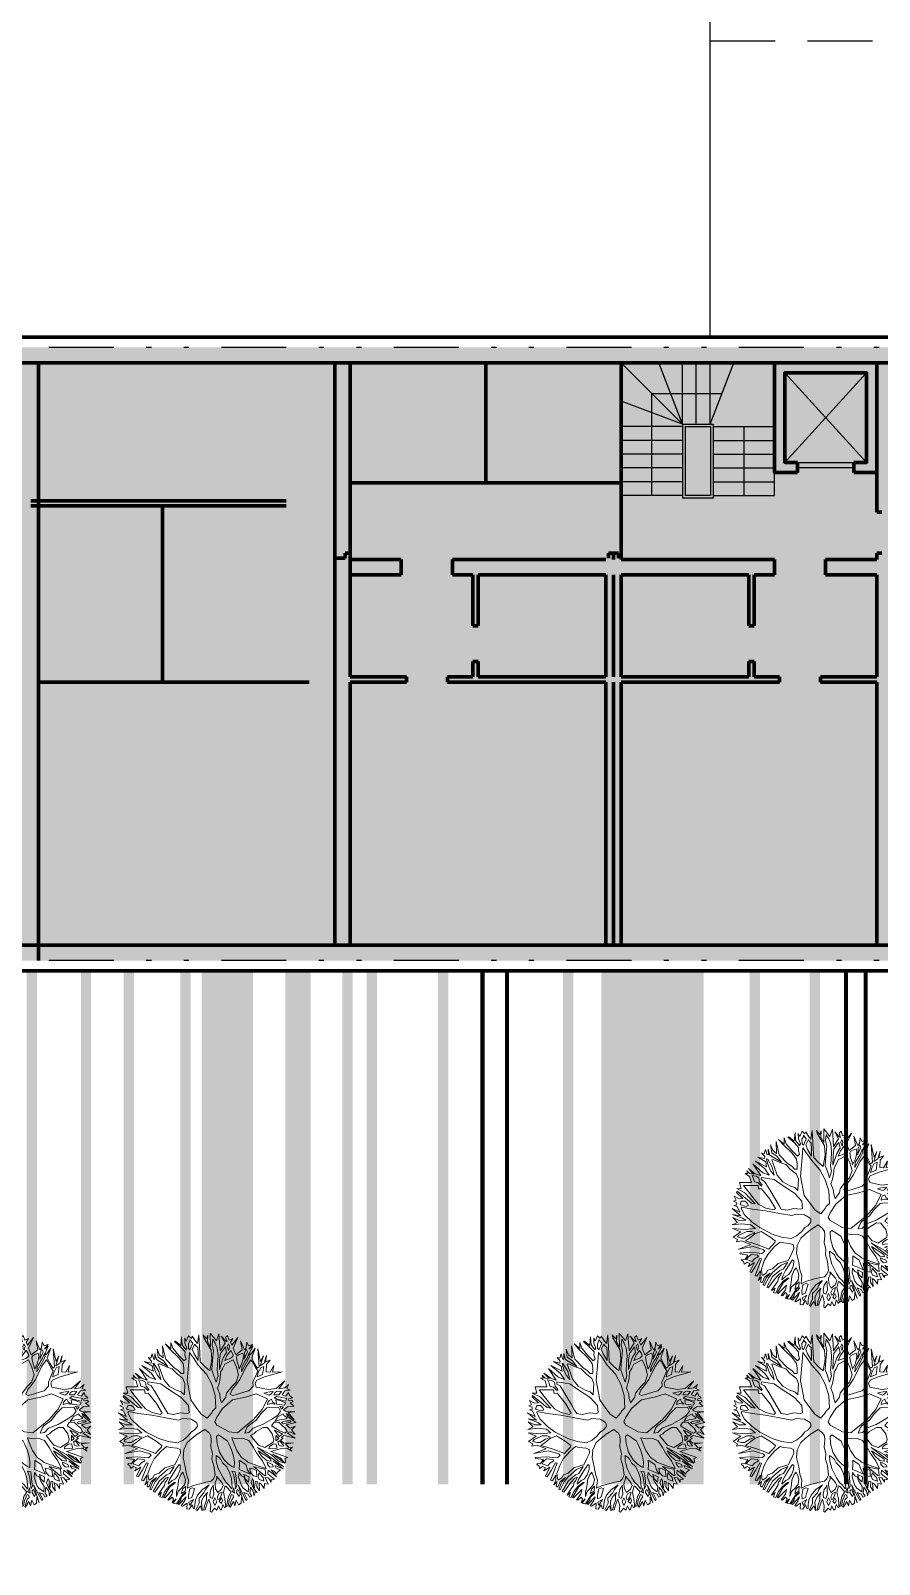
# Model space of a CAD drawing. Header units: metres. Extents: x -664657 to -643449, y -1076720 to -1062383.
# Drawn here: x -643553.19 to -643536.59, y -1071359.05 to -1071329.03 of the extents above; entities that cross this region are included whole.
import ezdxf

# ---------------------------------------------------------------- set-up
doc = ezdxf.new("R2010")
doc.units = ezdxf.units.M
doc.header["$LTSCALE"] = 0.1
doc.linetypes.add('DASHED', pattern=[19.05, 12.7, -6.35])
doc.linetypes.add('DIVIDE', pattern=[31.75, 12.7, -6.35, 0, -6.35, 0, -6.35])
doc.layers.get('0').update_dxf_attribs({"color": 8, "lineweight": 9})
doc.layers.add('AA_THER_silná', color=1, linetype='Continuous', lineweight=70)
doc.layers.add('AA_THER_STAFAZ', color=252, linetype='Continuous', lineweight=0)
for name, color, linetype in [('AA_THER_slabá', 4, 'Continuous'), ('AA_THER_srafy', 52, 'Continuous'), ('AA_THER_ZELEŇ', 53, 'Continuous'), ('AA_THER_čerchovaná', 84, 'DIVIDE'), ('AA_THER_čárkovaná', 5, 'DASHED')]:
    doc.layers.add(name, color=color, linetype=linetype)

# ---------------------------------------------------------------- blocks, each defined once
blk = doc.blocks.new('A$C0C461CEA')
for p, q in [((0.101, 0.706), (0.094, 0.804)), ((0.094, 0.804), (0.195, 0.61)), ((0.214, 0.725), (0.134, 0.788)), ((0.134, 0.788), (0.212, 0.751)), ((0.191, 0.795), (0.205, 0.826)), ((0.231, 0.749), (0.191, 0.795)), ((0.205, 0.826), (0.247, 0.779)), ((0.247, 0.779), (0.283, 0.818)), ((0.283, 0.818), (0.273, 0.766)), ((0.303, 0.735), (0.335, 0.855)), ((0.335, 0.855), (0.332, 0.706)), ((0.448, 0.732), (0.381, 0.832)), ((0.381, 0.832), (0.473, 0.745)), ((0.483, 0.777), (0.463, 0.845)), ((0.463, 0.845), (0.503, 0.812)), ((0.503, 0.812), (0.541, 0.849)), ((0.541, 0.849), (0.523, 0.775)), ((0.523, 0.775), (0.552, 0.829)), ((0.552, 0.829), (0.55, 0.733)), ((0.572, 0.716), (0.592, 0.82)), ((0.592, 0.82), (0.599, 0.69)), ((0.732, 0.619), (0.623, 0.824)), ((0.623, 0.824), (0.721, 0.691)), ((0.773, 0.691), (0.762, 0.79)), ((0.762, 0.79), (0.78, 0.708)), ((-0.25, 0.553), (-0.251, 0.627)), ((-0.251, 0.627), (-0.205, 0.61)), ((-0.215, 0.587), (-0.164, 0.562)), ((-0.208, 0.57), (-0.215, 0.587)), ((-0.205, 0.61), (-0.205, 0.641)), ((-0.205, 0.641), (-0.143, 0.596)), ((-0.143, 0.596), (-0.108, 0.579)), ((-0.108, 0.579), (-0.136, 0.688)), ((-0.136, 0.688), (-0.031, 0.479)), ((-0.062, 0.681), (-0.084, 0.71)), ((-0.084, 0.71), (-0.025, 0.681)), ((0.086, 0.573), (-0.062, 0.681)), ((-0.025, 0.681), (-0.029, 0.73)), ((-0.029, 0.73), (-0.001, 0.656)), ((0.063, 0.606), (-0.009, 0.765)), ((-0.009, 0.765), (0.101, 0.706)), ((-0.001, 0.656), (0.063, 0.606)), ((0.049, 0.709), (0.1, 0.674)), ((0.071, 0.64), (0.049, 0.709)), ((0.115, 0.58), (0.071, 0.64)), ((0.1, 0.674), (0.148, 0.626)), ((0.148, 0.626), (0.198, 0.54)), ((0.195, 0.61), (0.214, 0.725)), ((0.212, 0.751), (0.231, 0.749)), ((0.212, 0.581), (0.226, 0.644)), ((0.226, 0.644), (0.236, 0.684)), ((0.236, 0.684), (0.278, 0.625)), ((0.256, 0.734), (0.28, 0.713)), ((0.257, 0.695), (0.256, 0.734)), ((0.272, 0.676), (0.257, 0.695)), ((0.278, 0.625), (0.267, 0.543)), ((0.291, 0.657), (0.272, 0.676)), ((0.273, 0.766), (0.303, 0.735)), ((0.28, 0.713), (0.29, 0.678)), ((0.29, 0.678), (0.291, 0.657)), ((0.298, 0.594), (0.316, 0.668)), ((0.299, 0.519), (0.298, 0.594)), ((0.316, 0.668), (0.354, 0.641)), ((0.332, 0.706), (0.398, 0.641)), ((0.354, 0.641), (0.373, 0.618)), ((0.373, 0.618), (0.359, 0.578)), ((0.398, 0.641), (0.448, 0.732)), ((0.419, 0.639), (0.417, 0.618)), ((0.417, 0.618), (0.449, 0.568)), ((0.438, 0.663), (0.419, 0.639)), ((0.471, 0.697), (0.438, 0.663)), ((0.482, 0.682), (0.471, 0.697)), ((0.473, 0.745), (0.483, 0.777)), ((0.492, 0.669), (0.482, 0.682)), ((0.49, 0.711), (0.491, 0.762)), ((0.505, 0.682), (0.49, 0.711)), ((0.491, 0.762), (0.519, 0.739)), ((0.503, 0.634), (0.492, 0.669)), ((0.512, 0.575), (0.503, 0.634)), ((0.518, 0.634), (0.505, 0.682)), ((0.519, 0.739), (0.518, 0.634)), ((0.53, 0.531), (0.539, 0.622)), ((0.539, 0.622), (0.547, 0.66)), ((0.544, 0.723), (0.568, 0.689)), ((0.547, 0.66), (0.544, 0.723)), ((0.55, 0.733), (0.572, 0.716)), ((0.562, 0.609), (0.551, 0.471)), ((0.568, 0.689), (0.562, 0.609)), ((0.6, 0.66), (0.581, 0.563)), ((0.599, 0.69), (0.656, 0.641)), ((0.629, 0.644), (0.6, 0.66)), ((0.699, 0.587), (0.629, 0.644)), ((0.656, 0.641), (0.716, 0.594)), ((0.735, 0.569), (0.699, 0.587)), ((0.716, 0.594), (0.732, 0.619)), ((0.721, 0.691), (0.725, 0.772)), ((0.725, 0.772), (0.739, 0.638)), ((0.739, 0.638), (0.773, 0.691)), ((0.756, 0.617), (0.75, 0.55)), ((0.785, 0.647), (0.756, 0.617)), ((0.78, 0.708), (0.782, 0.71)), ((0.782, 0.71), (0.826, 0.755)), ((0.811, 0.549), (0.785, 0.647)), ((0.826, 0.755), (0.807, 0.687)), ((0.807, 0.687), (0.84, 0.599)), ((0.84, 0.599), (0.888, 0.613)), ((1.024, 0.679), (0.847, 0.53)), ((0.888, 0.613), (0.897, 0.711)), ((0.897, 0.711), (0.915, 0.627)), ((0.915, 0.627), (1.024, 0.679)), ((1.039, 0.454), (1.103, 0.589)), ((1.103, 0.589), (1.074, 0.465)), ((-0.394, 0.371), (-0.482, 0.412)), ((-0.482, 0.412), (-0.394, 0.388)), ((-0.394, 0.388), (-0.424, 0.459)), ((-0.424, 0.459), (-0.372, 0.399)), ((-0.386, 0.487), (-0.377, 0.497)), ((-0.28, 0.452), (-0.386, 0.487)), ((-0.377, 0.497), (-0.291, 0.473)), ((-0.372, 0.399), (-0.265, 0.347)), ((-0.291, 0.473), (-0.326, 0.577)), ((-0.326, 0.577), (-0.279, 0.488)), ((-0.256, 0.522), (-0.284, 0.582)), ((-0.284, 0.582), (-0.25, 0.553)), ((-0.209, 0.421), (-0.28, 0.452)), ((-0.279, 0.488), (-0.209, 0.448)), ((-0.207, 0.472), (-0.256, 0.522)), ((-0.212, 0.536), (-0.208, 0.57)), ((-0.186, 0.48), (-0.212, 0.536)), ((-0.209, 0.448), (-0.207, 0.472)), ((-0.194, 0.381), (-0.209, 0.421)), ((-0.163, 0.47), (-0.186, 0.48)), ((-0.164, 0.562), (-0.163, 0.47)), ((-0.157, 0.436), (-0.114, 0.321)), ((-0.081, 0.391), (-0.157, 0.436)), ((-0.134, 0.562), (-0.138, 0.487)), ((-0.138, 0.487), (-0.095, 0.443)), ((-0.111, 0.544), (-0.134, 0.562)), ((-0.084, 0.536), (-0.111, 0.544)), ((-0.095, 0.443), (-0.013, 0.385)), ((-0.05, 0.471), (-0.084, 0.536)), ((-0.013, 0.385), (-0.05, 0.471)), ((-0.031, 0.479), (0.019, 0.379)), ((0.141, 0.467), (0.086, 0.573)), ((0.154, 0.458), (0.115, 0.58)), ((0.175, 0.322), (0.141, 0.467)), ((0.193, 0.345), (0.154, 0.458)), ((0.198, 0.54), (0.234, 0.438)), ((0.236, 0.499), (0.212, 0.581)), ((0.234, 0.438), (0.258, 0.367)), ((0.281, 0.388), (0.236, 0.499)), ((0.267, 0.543), (0.281, 0.388)), ((0.359, 0.578), (0.299, 0.519)), ((0.314, 0.414), (0.309, 0.363)), ((0.318, 0.477), (0.314, 0.414)), ((0.392, 0.572), (0.318, 0.477)), ((0.469, 0.501), (0.392, 0.572)), ((0.449, 0.568), (0.492, 0.518)), ((0.532, 0.422), (0.469, 0.501)), ((0.492, 0.518), (0.511, 0.491)), ((0.511, 0.491), (0.512, 0.575)), ((0.551, 0.471), (0.53, 0.531)), ((0.54, 0.324), (0.532, 0.422)), ((0.574, 0.456), (0.571, 0.374)), ((0.581, 0.563), (0.574, 0.456)), ((0.736, 0.502), (0.735, 0.569)), ((0.738, 0.409), (0.736, 0.502)), ((0.76, 0.363), (0.738, 0.409)), ((0.75, 0.55), (0.759, 0.494)), ((0.759, 0.494), (0.811, 0.549)), ((0.772, 0.454), (0.768, 0.41)), ((0.768, 0.41), (0.8, 0.37)), ((0.847, 0.53), (0.772, 0.454)), ((0.8, 0.37), (0.955, 0.401)), ((0.955, 0.401), (1.039, 0.454)), ((1.022, 0.404), (0.983, 0.384)), ((1.008, 0.359), (1.022, 0.404)), ((1.06, 0.421), (1.046, 0.396)), ((1.046, 0.396), (1.046, 0.37)), ((1.046, 0.37), (1.102, 0.394)), ((1.085, 0.438), (1.06, 0.421)), ((1.074, 0.465), (1.137, 0.506)), ((1.117, 0.447), (1.085, 0.438)), ((1.102, 0.394), (1.117, 0.447)), ((1.137, 0.506), (1.166, 0.562)), ((1.154, 0.472), (1.142, 0.409)), ((1.142, 0.409), (1.193, 0.416)), ((1.216, 0.393), (1.151, 0.377)), ((1.213, 0.508), (1.154, 0.472)), ((1.166, 0.562), (1.164, 0.508)), ((1.164, 0.508), (1.213, 0.508)), ((1.193, 0.416), (1.206, 0.47)), ((1.206, 0.47), (1.232, 0.441)), ((1.216, 0.353), (1.216, 0.393)), ((1.232, 0.441), (1.276, 0.429)), ((1.276, 0.429), (1.239, 0.399)), ((1.239, 0.399), (1.239, 0.378)), ((1.266, 0.383), (1.281, 0.398)), ((1.281, 0.398), (1.308, 0.383)), ((-0.577, 0.172), (-0.583, 0.229)), ((-0.583, 0.229), (-0.536, 0.174)), ((-0.526, 0.187), (-0.556, 0.247)), ((-0.556, 0.247), (-0.505, 0.187)), ((-0.495, 0.221), (-0.55, 0.309)), ((-0.55, 0.309), (-0.495, 0.256)), ((-0.436, 0.238), (-0.503, 0.376)), ((-0.503, 0.376), (-0.397, 0.235)), ((-0.495, 0.256), (-0.436, 0.238)), ((-0.415, 0.205), (-0.495, 0.221)), ((-0.335, 0.163), (-0.415, 0.205)), ((-0.397, 0.235), (-0.263, 0.181)), ((-0.256, 0.32), (-0.394, 0.371)), ((-0.265, 0.347), (-0.176, 0.312)), ((-0.174, 0.275), (-0.256, 0.32)), ((-0.162, 0.346), (-0.194, 0.381)), ((-0.176, 0.312), (-0.162, 0.346)), ((-0.142, 0.224), (-0.174, 0.275)), ((-0.114, 0.159), (-0.142, 0.224)), ((-0.114, 0.321), (-0.04, 0.095)), ((0.012, 0.333), (-0.081, 0.391)), ((0.154, 0.269), (0.012, 0.333)), ((0.019, 0.379), (0.096, 0.349)), ((0.096, 0.349), (0.175, 0.322)), ((0.266, 0.178), (0.154, 0.269)), ((0.24, 0.295), (0.193, 0.345)), ((0.308, 0.222), (0.24, 0.295)), ((0.258, 0.367), (0.296, 0.309)), ((0.296, 0.309), (0.308, 0.222)), ((0.309, 0.363), (0.334, 0.286)), ((0.334, 0.286), (0.348, 0.221)), ((0.348, 0.221), (0.354, 0.16)), ((0.485, 0.148), (0.513, 0.258)), ((0.513, 0.258), (0.54, 0.324)), ((0.534, 0.218), (0.533, 0.155)), ((0.551, 0.283), (0.534, 0.218)), ((0.571, 0.374), (0.551, 0.283)), ((0.726, 0.197), (0.588, 0.099)), ((0.619, 0.192), (0.694, 0.255)), ((0.694, 0.255), (0.731, 0.289)), ((0.834, 0.289), (0.726, 0.197)), ((0.731, 0.289), (0.76, 0.363)), ((0.992, 0.29), (0.834, 0.289)), ((0.943, 0.354), (0.922, 0.336)), ((0.922, 0.336), (0.992, 0.342)), ((0.983, 0.384), (0.943, 0.354)), ((0.985, 0.138), (0.99, 0.219)), ((0.99, 0.219), (0.992, 0.29)), ((0.992, 0.342), (1.008, 0.359)), ((1.019, 0.28), (1.014, 0.25)), ((1.014, 0.25), (1.022, 0.223)), ((1.04, 0.305), (1.019, 0.28)), ((1.022, 0.223), (1.057, 0.251)), ((1.054, 0.196), (1.029, 0.181)), ((1.065, 0.28), (1.04, 0.305)), ((1.161, 0.247), (1.054, 0.196)), ((1.057, 0.251), (1.11, 0.266)), ((1.084, 0.364), (1.065, 0.329)), ((1.065, 0.329), (1.216, 0.353)), ((1.11, 0.266), (1.065, 0.28)), ((1.151, 0.377), (1.084, 0.364)), ((1.115, 0.327), (1.094, 0.318)), ((1.094, 0.318), (1.123, 0.272)), ((1.157, 0.334), (1.115, 0.327)), ((1.123, 0.272), (1.221, 0.303)), ((1.223, 0.332), (1.157, 0.334)), ((1.207, 0.21), (1.161, 0.247)), ((1.221, 0.277), (1.173, 0.268)), ((1.173, 0.268), (1.209, 0.239)), ((1.193, 0.151), (1.207, 0.21)), ((1.209, 0.239), (1.221, 0.277)), ((1.221, 0.303), (1.223, 0.332)), ((1.265, 0.299), (1.236, 0.242)), ((1.236, 0.242), (1.263, 0.236)), ((1.239, 0.378), (1.266, 0.383)), ((1.263, 0.236), (1.379, 0.275)), ((1.336, 0.335), (1.265, 0.299)), ((1.308, 0.383), (1.275, 0.358)), ((1.275, 0.358), (1.336, 0.335)), ((1.411, 0.18), (1.289, 0.213)), ((1.289, 0.213), (1.317, 0.184)), ((1.379, 0.275), (1.301, 0.236)), ((1.301, 0.236), (1.411, 0.18)), ((-0.493, -0.002), (-0.644, 0.041)), ((-0.644, 0.041), (-0.485, 0.03)), ((-0.635, 0.101), (-0.551, 0.117)), ((-0.519, 0.086), (-0.635, 0.101)), ((-0.612, 0.165), (-0.577, 0.172)), ((-0.557, 0.142), (-0.612, 0.165)), ((-0.551, 0.117), (-0.557, 0.142)), ((-0.536, 0.174), (-0.526, 0.187)), ((-0.509, 0.126), (-0.526, 0.126)), ((-0.526, 0.126), (-0.492, 0.08)), ((-0.485, 0.03), (-0.519, 0.086)), ((-0.416, 0.057), (-0.509, 0.126)), ((-0.505, 0.187), (-0.335, 0.163)), ((-0.492, 0.08), (-0.453, 0.038)), ((-0.444, 0.15), (-0.46, 0.141)), ((-0.46, 0.141), (-0.318, -0.013)), ((-0.453, 0.038), (-0.411, 0.003)), ((-0.353, 0.149), (-0.444, 0.15)), ((-0.354, -0.026), (-0.416, 0.057)), ((-0.411, 0.003), (-0.354, -0.026)), ((-0.273, 0.155), (-0.353, 0.149)), ((-0.191, 0.121), (-0.273, 0.155)), ((-0.263, 0.181), (-0.194, 0.167)), ((-0.194, 0.167), (-0.145, 0.146)), ((-0.099, 0.096), (-0.191, 0.121)), ((-0.145, 0.146), (-0.114, 0.159)), ((-0.05, 0.048), (-0.099, 0.096)), ((0, -0.086), (-0.05, 0.048)), ((-0.04, 0.095), (0.101, -0.11)), ((0.364, 0.065), (0.266, 0.178)), ((0.354, 0.16), (0.409, 0.103)), ((0.435, -0.079), (0.364, 0.065)), ((0.409, 0.103), (0.439, 0.053)), ((0.439, 0.053), (0.476, 0.01)), ((0.476, 0.01), (0.498, 0.096)), ((0.498, 0.096), (0.485, 0.148)), ((0.588, 0.099), (0.514, -0.053)), ((0.533, 0.155), (0.567, 0.153)), ((0.567, 0.153), (0.619, 0.192)), ((0.934, -0.024), (0.985, 0.138)), ((0.99, 0.078), (0.966, -0.017)), ((1.029, 0.181), (0.99, 0.078)), ((1.064, -0.035), (1.15, 0.081)), ((1.15, 0.081), (1.193, 0.151)), ((1.184, 0.044), (1.176, -0.007)), ((1.242, 0.072), (1.184, 0.044)), ((1.201, 0.118), (1.192, 0.06)), ((1.192, 0.06), (1.242, 0.105)), ((1.249, 0.194), (1.201, 0.132)), ((1.201, 0.132), (1.201, 0.118)), ((1.242, 0.105), (1.277, 0.128)), ((1.297, 0.051), (1.242, 0.072)), ((1.268, 0.179), (1.249, 0.194)), ((1.314, 0.169), (1.268, 0.179)), ((1.294, 0.108), (1.276, 0.086)), ((1.276, 0.086), (1.305, 0.077)), ((1.277, 0.128), (1.319, 0.158)), ((1.327, 0.131), (1.294, 0.108)), ((1.347, 0.037), (1.297, 0.051)), ((1.305, 0.077), (1.384, 0.138)), ((1.319, 0.158), (1.314, 0.169)), ((1.317, 0.184), (1.443, 0.155)), ((1.367, 0.149), (1.327, 0.131)), ((1.443, 0.155), (1.34, 0.081)), ((1.34, 0.081), (1.406, 0.061)), ((1.386, 0.006), (1.347, 0.037)), ((1.384, 0.138), (1.367, 0.149)), ((1.367, -0.026), (1.386, 0.006)), ((1.421, 0.016), (1.398, -0.011)), ((1.406, 0.061), (1.454, 0.109)), ((1.495, 0.013), (1.421, 0.016)), ((1.454, 0.109), (1.431, 0.05)), ((1.431, 0.05), (1.495, 0.013)), ((-0.701, -0.157), (-0.672, -0.144)), ((-0.634, -0.167), (-0.701, -0.157)), ((-0.672, -0.144), (-0.697, -0.115)), ((-0.697, -0.115), (-0.649, -0.134)), ((-0.599, -0.118), (-0.687, -0.081)), ((-0.687, -0.081), (-0.582, -0.108)), ((-0.508, -0.101), (-0.659, -0.004)), ((-0.659, -0.004), (-0.5, -0.057)), ((-0.649, -0.134), (-0.599, -0.118)), ((-0.583, -0.227), (-0.634, -0.167)), ((-0.561, -0.129), (-0.611, -0.142)), ((-0.611, -0.142), (-0.575, -0.175)), ((-0.582, -0.108), (-0.544, -0.105)), ((-0.575, -0.175), (-0.552, -0.204)), ((-0.519, -0.137), (-0.561, -0.129)), ((-0.544, -0.105), (-0.508, -0.101)), ((-0.491, -0.179), (-0.519, -0.137)), ((-0.5, -0.057), (-0.412, -0.054)), ((-0.412, -0.054), (-0.493, -0.002)), ((-0.33, -0.078), (-0.491, -0.12)), ((-0.491, -0.12), (-0.481, -0.145)), ((-0.444, -0.203), (-0.491, -0.179)), ((-0.481, -0.145), (-0.435, -0.149)), ((-0.435, -0.149), (-0.35, -0.207)), ((-0.208, -0.104), (-0.33, -0.078)), ((-0.318, -0.013), (-0.221, -0.06)), ((-0.221, -0.06), (-0.118, -0.072)), ((-0.023, -0.134), (-0.208, -0.104)), ((-0.118, -0.072), (-0.051, -0.067)), ((-0.051, -0.067), (0, -0.086)), ((0.101, -0.19), (-0.023, -0.134)), ((0.101, -0.11), (0.215, -0.18)), ((0.147, -0.271), (0.101, -0.19)), ((0.215, -0.18), (0.302, -0.23)), ((0.386, -0.241), (0.412, -0.157)), ((0.412, -0.132), (0.435, -0.079)), ((0.412, -0.157), (0.412, -0.132)), ((0.514, -0.053), (0.492, -0.182)), ((0.492, -0.182), (0.493, -0.246)), ((0.814, -0.262), (0.864, -0.159)), ((0.864, -0.159), (0.934, -0.024)), ((0.908, -0.119), (0.897, -0.15)), ((0.897, -0.15), (0.901, -0.228)), ((0.966, -0.017), (0.908, -0.119)), ((0.946, -0.198), (0.973, -0.127)), ((0.973, -0.127), (1.064, -0.035)), ((1.009, -0.187), (0.98, -0.225)), ((1.026, -0.151), (1.009, -0.187)), ((1.084, -0.067), (1.026, -0.151)), ((1.138, -0.047), (1.084, -0.067)), ((1.225, -0.095), (1.138, -0.047)), ((1.176, -0.007), (1.277, -0.02)), ((1.208, -0.294), (1.276, -0.187)), ((1.271, -0.153), (1.225, -0.095)), ((1.231, -0.04), (1.321, -0.091)), ((1.289, -0.041), (1.231, -0.04)), ((1.276, -0.187), (1.271, -0.153)), ((1.277, -0.02), (1.367, -0.026)), ((1.324, -0.116), (1.277, -0.096)), ((1.277, -0.096), (1.303, -0.157)), ((1.318, -0.192), (1.287, -0.212)), ((1.346, -0.047), (1.289, -0.041)), ((1.303, -0.157), (1.324, -0.116)), ((1.356, -0.236), (1.318, -0.192)), ((1.321, -0.091), (1.346, -0.047)), ((1.347, -0.14), (1.333, -0.161)), ((1.333, -0.161), (1.36, -0.194)), ((1.374, -0.053), (1.346, -0.093)), ((1.346, -0.093), (1.374, -0.091)), ((1.368, -0.148), (1.347, -0.14)), ((1.374, -0.091), (1.353, -0.129)), ((1.353, -0.129), (1.41, -0.147)), ((1.36, -0.194), (1.389, -0.194)), ((1.4, -0.166), (1.368, -0.148)), ((1.514, -0.029), (1.374, -0.053)), ((1.389, -0.194), (1.421, -0.179)), ((1.476, -0.191), (1.394, -0.229)), ((1.398, -0.011), (1.514, -0.029)), ((1.421, -0.179), (1.4, -0.166)), ((1.41, -0.147), (1.519, -0.094)), ((1.519, -0.094), (1.431, -0.145)), ((1.431, -0.145), (1.486, -0.17)), ((1.541, -0.201), (1.476, -0.191)), ((1.486, -0.17), (1.527, -0.148)), ((1.527, -0.148), (1.511, -0.184)), ((1.511, -0.184), (1.541, -0.201)), ((-0.722, -0.374), (-0.67, -0.354)), ((-0.605, -0.381), (-0.722, -0.374)), ((-0.721, -0.288), (-0.583, -0.227)), ((-0.67, -0.354), (-0.721, -0.288)), ((-0.49, -0.229), (-0.658, -0.302)), ((-0.658, -0.302), (-0.588, -0.343)), ((-0.429, -0.459), (-0.605, -0.381)), ((-0.588, -0.343), (-0.459, -0.411)), ((-0.552, -0.204), (-0.506, -0.197)), ((-0.506, -0.197), (-0.448, -0.22)), ((-0.465, -0.267), (-0.49, -0.229)), ((-0.431, -0.251), (-0.465, -0.267)), ((-0.448, -0.22), (-0.444, -0.203)), ((-0.402, -0.266), (-0.431, -0.251)), ((-0.281, -0.328), (-0.402, -0.266)), ((-0.35, -0.207), (-0.2, -0.314)), ((-0.167, -0.411), (-0.281, -0.328)), ((-0.2, -0.314), (-0.141, -0.358)), ((-0.141, -0.358), (-0.098, -0.387)), ((-0.098, -0.387), (-0.025, -0.371)), ((-0.025, -0.371), (0.046, -0.318)), ((0.046, -0.318), (0.128, -0.29)), ((0.101, -0.37), (0.06, -0.41)), ((0.202, -0.337), (0.101, -0.37)), ((0.128, -0.29), (0.147, -0.271)), ((0.284, -0.347), (0.202, -0.337)), ((0.301, -0.364), (0.284, -0.347)), ((0.295, -0.448), (0.313, -0.389)), ((0.313, -0.389), (0.301, -0.364)), ((0.302, -0.23), (0.386, -0.241)), ((0.414, -0.386), (0.348, -0.481)), ((0.482, -0.404), (0.414, -0.386)), ((0.493, -0.246), (0.533, -0.274)), ((0.533, -0.274), (0.71, -0.29)), ((0.601, -0.382), (0.587, -0.408)), ((0.66, -0.39), (0.601, -0.382)), ((0.74, -0.406), (0.66, -0.39)), ((0.71, -0.29), (0.814, -0.262)), ((0.773, -0.347), (0.846, -0.329)), ((0.833, -0.407), (0.773, -0.347)), ((0.846, -0.329), (0.914, -0.295)), ((0.901, -0.228), (0.946, -0.198)), ((0.914, -0.295), (0.987, -0.292)), ((0.98, -0.225), (1.12, -0.297)), ((0.987, -0.292), (1.076, -0.35)), ((1.076, -0.35), (1.146, -0.402)), ((1.12, -0.297), (1.208, -0.294)), ((1.322, -0.346), (1.122, -0.328)), ((1.122, -0.328), (1.314, -0.377)), ((1.146, -0.366), (1.331, -0.398)), ((1.205, -0.406), (1.146, -0.366)), ((1.287, -0.212), (1.256, -0.26)), ((1.256, -0.26), (1.262, -0.288)), ((1.262, -0.288), (1.356, -0.236)), ((1.394, -0.229), (1.298, -0.308)), ((1.298, -0.308), (1.389, -0.301)), ((1.314, -0.377), (1.526, -0.421)), ((1.436, -0.382), (1.322, -0.346)), ((1.439, -0.334), (1.334, -0.329)), ((1.334, -0.329), (1.521, -0.375)), ((1.389, -0.301), (1.527, -0.295)), ((1.521, -0.375), (1.436, -0.382)), ((1.513, -0.369), (1.439, -0.334)), ((1.527, -0.295), (1.496, -0.321)), ((1.496, -0.321), (1.528, -0.358)), ((1.528, -0.358), (1.513, -0.369)), ((-0.671, -0.512), (-0.715, -0.477)), ((-0.715, -0.477), (-0.643, -0.483)), ((-0.705, -0.422), (-0.705, -0.403)), ((-0.705, -0.403), (-0.475, -0.468)), ((-0.602, -0.457), (-0.705, -0.422)), ((-0.697, -0.539), (-0.671, -0.512)), ((-0.651, -0.541), (-0.697, -0.539)), ((-0.67, -0.585), (-0.643, -0.564)), ((-0.628, -0.583), (-0.67, -0.585)), ((-0.643, -0.564), (-0.651, -0.541)), ((-0.643, -0.483), (-0.602, -0.457)), ((-0.569, -0.633), (-0.628, -0.583)), ((-0.562, -0.478), (-0.608, -0.497)), ((-0.608, -0.497), (-0.603, -0.545)), ((-0.603, -0.545), (-0.555, -0.54)), ((-0.569, -0.566), (-0.571, -0.578)), ((-0.571, -0.578), (-0.503, -0.638)), ((-0.439, -0.537), (-0.569, -0.566)), ((-0.528, -0.49), (-0.562, -0.478)), ((-0.555, -0.54), (-0.523, -0.534)), ((-0.5, -0.512), (-0.528, -0.49)), ((-0.523, -0.534), (-0.5, -0.512)), ((-0.475, -0.468), (-0.429, -0.459)), ((-0.459, -0.411), (-0.383, -0.446)), ((-0.274, -0.489), (-0.439, -0.537)), ((-0.383, -0.446), (-0.284, -0.456)), ((-0.284, -0.456), (-0.182, -0.436)), ((-0.099, -0.448), (-0.274, -0.489)), ((-0.182, -0.436), (-0.167, -0.411)), ((0.06, -0.41), (-0.099, -0.448)), ((0.215, -0.623), (0.252, -0.551)), ((0.252, -0.551), (0.271, -0.484)), ((0.271, -0.484), (0.295, -0.448)), ((0.309, -0.559), (0.276, -0.629)), ((0.348, -0.481), (0.309, -0.559)), ((0.518, -0.429), (0.482, -0.404)), ((0.544, -0.477), (0.518, -0.429)), ((0.574, -0.561), (0.544, -0.477)), ((0.627, -0.632), (0.574, -0.561)), ((0.587, -0.408), (0.628, -0.487)), ((0.628, -0.487), (0.7, -0.576)), ((0.7, -0.576), (0.793, -0.643)), ((0.768, -0.431), (0.74, -0.406)), ((0.831, -0.489), (0.768, -0.431)), ((0.885, -0.552), (0.831, -0.489)), ((0.896, -0.469), (0.833, -0.407)), ((0.927, -0.618), (0.885, -0.552)), ((0.987, -0.527), (0.896, -0.469)), ((0.973, -0.572), (1.072, -0.589)), ((0.997, -0.622), (0.973, -0.572)), ((1.063, -0.541), (0.987, -0.527)), ((1.084, -0.55), (1.063, -0.541)), ((1.24, -0.542), (1.084, -0.55)), ((1.146, -0.402), (1.247, -0.462)), ((1.271, -0.556), (1.173, -0.572)), ((1.173, -0.572), (1.345, -0.623)), ((1.293, -0.438), (1.205, -0.406)), ((1.328, -0.531), (1.24, -0.542)), ((1.247, -0.462), (1.328, -0.531)), ((1.32, -0.545), (1.271, -0.556)), ((1.35, -0.423), (1.293, -0.438)), ((1.308, -0.455), (1.382, -0.454)), ((1.323, -0.478), (1.308, -0.455)), ((1.362, -0.62), (1.32, -0.545)), ((1.367, -0.498), (1.323, -0.478)), ((1.331, -0.398), (1.35, -0.423)), ((1.492, -0.575), (1.361, -0.539)), ((1.361, -0.539), (1.376, -0.585)), ((1.403, -0.475), (1.367, -0.498)), ((1.526, -0.421), (1.375, -0.412)), ((1.375, -0.412), (1.53, -0.449)), ((1.376, -0.585), (1.48, -0.613)), ((1.382, -0.454), (1.403, -0.475)), ((1.434, -0.521), (1.395, -0.521)), ((1.395, -0.521), (1.492, -0.575)), ((1.53, -0.449), (1.415, -0.452)), ((1.415, -0.452), (1.445, -0.477)), ((1.485, -0.543), (1.434, -0.521)), ((1.445, -0.477), (1.505, -0.474)), ((1.505, -0.474), (1.477, -0.522)), ((1.477, -0.522), (1.485, -0.543)), ((-0.537, -0.67), (-0.676, -0.63)), ((-0.676, -0.63), (-0.569, -0.633)), ((-0.639, -0.698), (-0.537, -0.67)), ((-0.507, -0.691), (-0.639, -0.698)), ((-0.54, -0.767), (-0.622, -0.732)), ((-0.622, -0.732), (-0.532, -0.735)), ((-0.483, -0.76), (-0.59, -0.822)), ((-0.59, -0.822), (-0.54, -0.767)), ((-0.532, -0.735), (-0.456, -0.699)), ((-0.456, -0.699), (-0.507, -0.691)), ((-0.503, -0.638), (-0.373, -0.687)), ((-0.374, -0.724), (-0.483, -0.76)), ((-0.416, -0.81), (-0.302, -0.746)), ((-0.302, -0.746), (-0.374, -0.724)), ((-0.373, -0.687), (-0.256, -0.714)), ((-0.221, -0.753), (-0.283, -0.813)), ((-0.256, -0.714), (-0.076, -0.727)), ((-0.092, -0.771), (-0.221, -0.753)), ((-0.004, -0.791), (-0.092, -0.771)), ((-0.076, -0.727), (0.048, -0.713)), ((0.055, -0.78), (0.014, -0.86)), ((0.048, -0.713), (0.165, -0.682)), ((0.103, -0.771), (0.055, -0.78)), ((0.185, -0.745), (0.103, -0.771)), ((0.165, -0.682), (0.215, -0.623)), ((0.227, -0.745), (0.185, -0.745)), ((0.25, -0.786), (0.227, -0.745)), ((0.276, -0.629), (0.273, -0.73)), ((0.273, -0.73), (0.303, -0.824)), ((0.648, -0.697), (0.627, -0.632)), ((0.706, -0.765), (0.648, -0.697)), ((0.68, -0.635), (0.71, -0.698)), ((0.723, -0.641), (0.68, -0.635)), ((0.766, -0.864), (0.706, -0.765)), ((0.71, -0.698), (0.771, -0.775)), ((0.755, -0.654), (0.723, -0.641)), ((0.793, -0.687), (0.755, -0.654)), ((0.771, -0.775), (0.873, -0.86)), ((0.793, -0.643), (0.86, -0.669)), ((0.861, -0.713), (0.793, -0.687)), ((0.86, -0.669), (0.919, -0.683)), ((0.923, -0.765), (0.861, -0.713)), ((0.919, -0.683), (0.953, -0.683)), ((0.975, -0.826), (0.923, -0.765)), ((0.953, -0.683), (0.927, -0.618)), ((0.943, -0.738), (0.987, -0.729)), ((0.979, -0.769), (0.943, -0.738)), ((1.005, -0.804), (0.979, -0.769)), ((0.987, -0.729), (1.026, -0.796)), ((1.018, -0.681), (0.997, -0.622)), ((1.087, -0.68), (1.018, -0.681)), ((1.033, -0.716), (1.053, -0.774)), ((1.078, -0.743), (1.033, -0.716)), ((1.053, -0.774), (1.127, -0.856)), ((1.072, -0.589), (1.119, -0.642)), ((1.111, -0.744), (1.078, -0.743)), ((1.171, -0.679), (1.087, -0.68)), ((1.099, -0.713), (1.174, -0.717)), ((1.139, -0.759), (1.099, -0.713)), ((1.151, -0.786), (1.111, -0.744)), ((1.119, -0.642), (1.171, -0.679)), ((1.135, -0.61), (1.181, -0.601)), ((1.169, -0.658), (1.135, -0.61)), ((1.193, -0.78), (1.139, -0.759)), ((1.218, -0.683), (1.169, -0.658)), ((1.174, -0.717), (1.193, -0.78)), ((1.181, -0.601), (1.228, -0.603)), ((1.262, -0.674), (1.218, -0.683)), ((1.22, -0.716), (1.225, -0.775)), ((1.246, -0.741), (1.22, -0.716)), ((1.225, -0.775), (1.289, -0.835)), ((1.228, -0.603), (1.262, -0.674)), ((1.269, -0.792), (1.246, -0.741)), ((1.339, -0.652), (1.266, -0.621)), ((1.266, -0.621), (1.279, -0.67)), ((1.292, -0.73), (1.269, -0.733)), ((1.269, -0.733), (1.293, -0.833)), ((1.279, -0.67), (1.304, -0.696)), ((1.314, -0.791), (1.292, -0.73)), ((1.304, -0.696), (1.367, -0.69)), ((1.351, -0.74), (1.321, -0.736)), ((1.321, -0.736), (1.366, -0.826)), ((1.367, -0.69), (1.339, -0.652)), ((1.345, -0.623), (1.362, -0.62)), ((1.406, -0.775), (1.351, -0.74)), ((1.404, -0.631), (1.364, -0.641)), ((1.364, -0.641), (1.432, -0.706)), ((1.432, -0.706), (1.386, -0.715)), ((1.386, -0.715), (1.406, -0.775)), ((1.457, -0.664), (1.404, -0.631)), ((1.461, -0.634), (1.444, -0.636)), ((1.444, -0.636), (1.457, -0.664)), ((1.48, -0.613), (1.461, -0.634)), ((-0.568, -0.862), (-0.416, -0.81)), ((-0.457, -0.859), (-0.568, -0.862)), ((-0.519, -0.958), (-0.457, -0.859)), ((-0.458, -0.964), (-0.519, -0.958)), ((-0.463, -0.909), (-0.469, -0.936)), ((-0.469, -0.936), (-0.415, -0.93)), ((-0.446, -0.892), (-0.463, -0.909)), ((-0.456, -0.999), (-0.458, -0.964)), ((-0.402, -0.959), (-0.456, -0.999)), ((-0.388, -0.824), (-0.446, -0.892)), ((-0.415, -0.93), (-0.381, -0.913)), ((-0.275, -0.955), (-0.402, -0.959)), ((-0.396, -1.075), (-0.275, -0.955)), ((-0.237, -0.968), (-0.396, -1.075)), ((-0.329, -0.8), (-0.388, -0.824)), ((-0.381, -0.913), (-0.335, -0.847)), ((-0.322, -0.887), (-0.355, -0.942)), ((-0.355, -0.942), (-0.206, -0.924)), ((-0.335, -0.847), (-0.287, -0.798)), ((-0.287, -0.798), (-0.329, -0.8)), ((-0.283, -0.813), (-0.322, -0.887)), ((-0.105, -0.95), (-0.237, -0.968)), ((-0.206, -0.924), (-0.095, -0.918)), ((-0.078, -0.962), (-0.105, -0.95)), ((-0.102, -1.004), (-0.078, -0.962)), ((-0.095, -0.918), (-0.04, -0.918)), ((-0.04, -0.918), (-0.024, -0.869)), ((0.014, -0.86), (-0.027, -0.987)), ((-0.024, -0.869), (-0.002, -0.812)), ((-0.002, -0.812), (-0.004, -0.791)), ((0.246, -0.974), (0.184, -1.043)), ((0.206, -0.982), (0.243, -0.953)), ((0.23, -1.077), (0.246, -0.974)), ((0.243, -0.953), (0.249, -0.862)), ((0.249, -0.862), (0.25, -0.786)), ((0.292, -0.925), (0.277, -0.999)), ((0.309, -0.927), (0.292, -0.925)), ((0.303, -0.824), (0.376, -0.924)), ((0.33, -0.981), (0.309, -0.927)), ((0.376, -0.924), (0.427, -1.003)), ((0.693, -0.999), (0.75, -0.958)), ((0.75, -0.958), (0.766, -0.918)), ((0.766, -0.918), (0.766, -0.864)), ((0.789, -0.874), (0.884, -0.921)), ((0.804, -0.903), (0.789, -0.874)), ((0.804, -0.956), (0.804, -0.903)), ((0.813, -0.977), (0.804, -0.956)), ((0.841, -1.024), (0.813, -0.977)), ((0.873, -0.86), (0.932, -0.9)), ((0.884, -0.921), (0.914, -0.946)), ((0.914, -0.946), (0.914, -0.998)), ((0.932, -0.9), (0.98, -0.916)), ((0.939, -0.942), (0.95, -1.023)), ((0.95, -0.942), (0.939, -0.942)), ((1.04, -0.98), (0.95, -0.942)), ((1.031, -0.928), (0.975, -0.826)), ((0.98, -0.916), (1.029, -0.945)), ((1.045, -0.869), (1.005, -0.804)), ((1.026, -0.796), (1.051, -0.84)), ((1.029, -0.945), (1.031, -0.928)), ((1.075, -0.925), (1.045, -0.869)), ((1.05, -0.921), (1.086, -0.98)), ((1.051, -0.97), (1.05, -0.921)), ((1.051, -0.84), (1.075, -0.882)), ((1.086, -0.98), (1.051, -0.97)), ((1.075, -0.882), (1.075, -0.925)), ((1.259, -1.006), (1.085, -0.865)), ((1.085, -0.865), (1.242, -1.046)), ((1.098, -0.94), (1.107, -0.921)), ((1.105, -0.963), (1.098, -0.94)), ((1.156, -0.996), (1.105, -0.963)), ((1.107, -0.921), (1.156, -0.965)), ((1.127, -0.856), (1.163, -0.878)), ((1.217, -0.83), (1.151, -0.786)), ((1.156, -0.965), (1.156, -0.996)), ((1.163, -0.878), (1.239, -0.897)), ((1.249, -0.922), (1.189, -0.924)), ((1.189, -0.924), (1.265, -0.987)), ((1.239, -0.897), (1.217, -0.83)), ((1.293, -0.863), (1.24, -0.831)), ((1.24, -0.831), (1.264, -0.903)), ((1.281, -0.953), (1.249, -0.922)), ((1.264, -0.903), (1.302, -0.93)), ((1.289, -0.835), (1.269, -0.792)), ((1.302, -0.93), (1.281, -0.953)), ((1.293, -0.833), (1.345, -0.856)), ((1.327, -0.913), (1.293, -0.863)), ((1.366, -0.826), (1.314, -0.791)), ((1.345, -0.856), (1.318, -0.856)), ((1.318, -0.856), (1.327, -0.913)), ((-0.36, -1.114), (-0.235, -1.047)), ((-0.351, -1.121), (-0.36, -1.114)), ((-0.255, -1.094), (-0.351, -1.121)), ((-0.305, -1.172), (-0.267, -1.159)), ((-0.305, -1.187), (-0.305, -1.172)), ((-0.267, -1.159), (-0.255, -1.094)), ((-0.242, -1.119), (-0.248, -1.151)), ((-0.248, -1.151), (-0.172, -1.146)), ((-0.222, -1.071), (-0.242, -1.119)), ((-0.235, -1.047), (-0.102, -1.004)), ((-0.142, -1.045), (-0.222, -1.071)), ((-0.141, -1.15), (-0.193, -1.224)), ((-0.172, -1.146), (-0.16, -1.106)), ((-0.16, -1.106), (-0.125, -1.059)), ((-0.146, -1.278), (-0.141, -1.15)), ((-0.125, -1.059), (-0.142, -1.045)), ((-0.098, -1.074), (-0.109, -1.185)), ((-0.075, -1.069), (-0.098, -1.074)), ((-0.066, -1.3), (-0.075, -1.069)), ((-0.027, -0.987), (-0.034, -1.08)), ((-0.034, -1.08), (-0.027, -1.189)), ((0.051, -1.215), (0.056, -1.171)), ((0.056, -1.171), (0.102, -1.129)), ((0.102, -1.129), (0.142, -1.04)), ((0.122, -1.171), (0.102, -1.252)), ((0.184, -1.043), (0.122, -1.171)), ((0.142, -1.04), (0.206, -0.982)), ((0.143, -1.221), (0.197, -1.113)), ((0.207, -1.153), (0.183, -1.225)), ((0.197, -1.113), (0.23, -1.077)), ((0.232, -1.127), (0.207, -1.153)), ((0.227, -1.18), (0.232, -1.127)), ((0.264, -1.085), (0.258, -1.15)), ((0.258, -1.15), (0.261, -1.188)), ((0.277, -0.999), (0.264, -1.085)), ((0.267, -1.213), (0.294, -1.15)), ((0.325, -1.162), (0.284, -1.234)), ((0.294, -1.15), (0.321, -1.112)), ((0.297, -1.24), (0.34, -1.156)), ((0.321, -1.112), (0.333, -1.053)), ((0.34, -1.156), (0.325, -1.162)), ((0.333, -1.053), (0.33, -0.981)), ((0.374, -0.999), (0.362, -1.036)), ((0.362, -1.036), (0.365, -1.114)), ((0.365, -1.114), (0.382, -1.166)), ((0.41, -1.033), (0.374, -0.999)), ((0.382, -1.166), (0.395, -1.216)), ((0.444, -1.071), (0.41, -1.033)), ((0.427, -1.003), (0.48, -1.062)), ((0.443, -1.184), (0.457, -1.127)), ((0.457, -1.127), (0.444, -1.071)), ((0.48, -1.148), (0.458, -1.192)), ((0.48, -1.062), (0.512, -1.16)), ((0.5, -1.209), (0.48, -1.148)), ((0.512, -1.16), (0.558, -1.109)), ((0.564, -1.133), (0.538, -1.164)), ((0.538, -1.164), (0.551, -1.2)), ((0.558, -1.109), (0.631, -1.046)), ((0.596, -1.13), (0.564, -1.133)), ((0.603, -1.193), (0.596, -1.13)), ((0.631, -1.046), (0.693, -0.999)), ((0.692, -1.098), (0.664, -1.19)), ((0.746, -1.013), (0.692, -1.098)), ((0.695, -1.217), (0.726, -1.131)), ((0.726, -1.085), (0.746, -1.013)), ((0.726, -1.131), (0.726, -1.085)), ((0.766, -1.11), (0.745, -1.173)), ((0.77, -1.152), (0.766, -1.11)), ((0.794, -1.206), (0.77, -1.152)), ((0.79, -1.059), (0.793, -1.031)), ((0.802, -1.122), (0.79, -1.059)), ((0.793, -1.031), (0.796, -0.994)), ((0.796, -0.994), (0.85, -1.098)), ((0.821, -1.155), (0.802, -1.122)), ((0.854, -1.157), (0.821, -1.155)), ((0.885, -1.058), (0.841, -1.024)), ((0.85, -1.098), (0.854, -1.157)), ((0.88, -1.134), (0.881, -1.188)), ((0.924, -1.173), (0.88, -1.134)), ((0.914, -0.998), (0.885, -1.058)), ((0.903, -1.11), (0.906, -1.064)), ((0.924, -1.139), (0.903, -1.11)), ((0.906, -1.064), (0.934, -1.03)), ((0.939, -1.127), (0.924, -1.139)), ((0.934, -1.03), (0.94, -1.076)), ((0.94, -1.076), (0.939, -1.127)), ((0.949, -1.154), (0.955, -1.101)), ((0.985, -1.168), (0.949, -1.154)), ((0.95, -1.023), (1.001, -1.095)), ((0.955, -1.101), (0.983, -1.126)), ((0.983, -1.126), (0.985, -1.168)), ((1.001, -1.095), (1.036, -1.157)), ((1.044, -1.201), (1.006, -1.17)), ((1.006, -1.17), (1.011, -1.208)), ((1.032, -1.052), (1.04, -0.98)), ((1.059, -1.178), (1.032, -1.052)), ((1.036, -1.157), (1.049, -1.184)), ((1.059, -1.012), (1.058, -1.092)), ((1.058, -1.092), (1.075, -1.163)), ((1.08, -1.009), (1.059, -1.012)), ((1.075, -1.163), (1.059, -1.178)), ((1.097, -1.037), (1.08, -1.009)), ((1.085, -1.069), (1.097, -1.037)), ((1.092, -1.167), (1.085, -1.069)), ((1.103, -1.165), (1.092, -1.167)), ((1.115, -1.083), (1.103, -1.165)), ((1.155, -1.127), (1.115, -1.083)), ((1.192, -1.097), (1.14, -1.053)), ((1.14, -1.053), (1.155, -1.127)), ((1.242, -1.046), (1.185, -0.992)), ((1.185, -0.992), (1.213, -1.063)), ((1.213, -1.063), (1.192, -1.097)), ((1.265, -0.987), (1.259, -1.006)), ((-0.273, -1.193), (-0.305, -1.187)), ((-0.254, -1.22), (-0.273, -1.193)), ((-0.227, -1.182), (-0.254, -1.22)), ((-0.189, -1.184), (-0.227, -1.182)), ((-0.193, -1.224), (-0.189, -1.184)), ((-0.125, -1.278), (-0.146, -1.278)), ((-0.109, -1.185), (-0.125, -1.278)), ((-0.041, -1.296), (-0.066, -1.3)), ((-0.029, -1.216), (-0.041, -1.296)), ((-0.006, -1.273), (-0.029, -1.216)), ((-0.027, -1.189), (0.003, -1.241)), ((-0.005, -1.34), (-0.006, -1.273)), ((0.016, -1.281), (-0.005, -1.34)), ((0.003, -1.241), (0.022, -1.26)), ((0.029, -1.341), (0.016, -1.281)), ((0.022, -1.26), (0.051, -1.215)), ((0.052, -1.345), (0.029, -1.341)), ((0.053, -1.265), (0.052, -1.345)), ((0.097, -1.194), (0.053, -1.265)), ((0.072, -1.268), (0.097, -1.194)), ((0.075, -1.366), (0.072, -1.268)), ((0.094, -1.366), (0.075, -1.366)), ((0.102, -1.252), (0.094, -1.366)), ((0.128, -1.374), (0.143, -1.221)), ((0.183, -1.225), (0.149, -1.374)), ((0.2, -1.386), (0.217, -1.3)), ((0.229, -1.342), (0.206, -1.388)), ((0.217, -1.3), (0.228, -1.245)), ((0.219, -1.203), (0.227, -1.18)), ((0.228, -1.245), (0.219, -1.203)), ((0.233, -1.402), (0.229, -1.342)), ((0.261, -1.188), (0.267, -1.213)), ((0.264, -1.316), (0.263, -1.398)), ((0.284, -1.234), (0.264, -1.316)), ((0.279, -1.392), (0.297, -1.24)), ((0.347, -1.25), (0.294, -1.391)), ((0.338, -1.397), (0.36, -1.309)), ((0.36, -1.309), (0.347, -1.25)), ((0.377, -1.342), (0.355, -1.395)), ((0.403, -1.357), (0.377, -1.342)), ((0.395, -1.216), (0.4, -1.254)), ((0.4, -1.254), (0.409, -1.275)), ((0.406, -1.411), (0.403, -1.357)), ((0.432, -1.344), (0.406, -1.411)), ((0.409, -1.275), (0.423, -1.315)), ((0.418, -1.245), (0.443, -1.184)), ((0.423, -1.315), (0.418, -1.245)), ((0.42, -1.407), (0.432, -1.344)), ((0.458, -1.192), (0.465, -1.255)), ((0.486, -1.253), (0.46, -1.398)), ((0.465, -1.255), (0.5, -1.209)), ((0.477, -1.394), (0.493, -1.337)), ((0.482, -1.299), (0.513, -1.24)), ((0.493, -1.337), (0.482, -1.299)), ((0.513, -1.215), (0.486, -1.253)), ((0.539, -1.269), (0.494, -1.396)), ((0.513, -1.24), (0.513, -1.215)), ((0.527, -1.399), (0.541, -1.319)), ((0.541, -1.319), (0.539, -1.269)), ((0.583, -1.338), (0.544, -1.397)), ((0.551, -1.2), (0.555, -1.234)), ((0.555, -1.234), (0.577, -1.28)), ((0.577, -1.28), (0.61, -1.247)), ((0.607, -1.407), (0.583, -1.338)), ((0.598, -1.319), (0.639, -1.264)), ((0.628, -1.352), (0.598, -1.319)), ((0.61, -1.247), (0.603, -1.193)), ((0.639, -1.264), (0.628, -1.352)), ((0.65, -1.333), (0.637, -1.397)), ((0.687, -1.373), (0.65, -1.333)), ((0.664, -1.19), (0.665, -1.262)), ((0.665, -1.262), (0.678, -1.314)), ((0.678, -1.314), (0.695, -1.358)), ((0.695, -1.358), (0.687, -1.373)), ((0.724, -1.278), (0.695, -1.217)), ((0.72, -1.371), (0.724, -1.278)), ((0.751, -1.301), (0.737, -1.372)), ((0.745, -1.173), (0.74, -1.228)), ((0.74, -1.228), (0.746, -1.259)), ((0.746, -1.259), (0.797, -1.349)), ((0.797, -1.349), (0.751, -1.301)), ((0.797, -1.267), (0.794, -1.206)), ((0.81, -1.334), (0.797, -1.267)), ((0.825, -1.323), (0.81, -1.334)), ((0.873, -1.249), (0.817, -1.181)), ((0.817, -1.181), (0.817, -1.235)), ((0.817, -1.235), (0.825, -1.323)), ((0.894, -1.316), (0.873, -1.249)), ((0.881, -1.188), (0.919, -1.222)), ((0.913, -1.32), (0.894, -1.316)), ((0.929, -1.257), (0.913, -1.32)), ((0.919, -1.222), (0.924, -1.173)), ((0.967, -1.269), (0.929, -1.257)), ((1.007, -1.252), (0.962, -1.21)), ((0.962, -1.21), (0.967, -1.269)), ((1.015, -1.233), (1.007, -1.252)), ((1.011, -1.208), (1.015, -1.233)), ((1.049, -1.184), (1.044, -1.201)), ((0.149, -1.374), (0.128, -1.374)), ((0.206, -1.388), (0.2, -1.386)), ((0.263, -1.398), (0.233, -1.402)), ((0.294, -1.391), (0.279, -1.392)), ((0.355, -1.395), (0.338, -1.397)), ((0.46, -1.398), (0.42, -1.407)), ((0.494, -1.396), (0.477, -1.394)), ((0.544, -1.397), (0.527, -1.399)), ((0.637, -1.397), (0.607, -1.407)), ((0.737, -1.372), (0.72, -1.371))]:
    blk.add_line(p, q)

msp = doc.modelspace()

# ---------------------------------------------------------------- hatches: boundary and pattern name
at = {"layer": 'AA_THER_srafy'}
h = msp.add_hatch(color=31, dxfattribs=at)
h.dxf.hatch_style = 1
h.paths.add_polyline_path([(-643531.936, -1071277.231), (-643563.936, -1071277.231), (-643563.936, -1071287.231), (-643531.936, -1071287.231)])
h.paths.add_polyline_path([(-643563.936, -1071277.231), (-643531.936, -1071277.231), (-643531.936, -1071275.231), (-643571.936, -1071275.231), (-643571.936, -1071287.231), (-643563.936, -1071287.231)])
h.paths.add_polyline_path([(-643563.936, -1071305.231), (-643571.936, -1071305.231), (-643571.936, -1071317.231), (-643563.936, -1071317.231)])
h.paths.add_polyline_path([(-643553.936, -1071305.231), (-643563.936, -1071305.231), (-643563.936, -1071317.231), (-643553.936, -1071317.231)])
h.paths.add_polyline_path([(-643527.936, -1071305.231), (-643541.936, -1071305.231), (-643541.936, -1071317.231), (-643527.936, -1071317.231)], flags=16)
h.paths.add_polyline_path([(-643563.936, -1071335.231), (-643571.936, -1071335.231), (-643571.936, -1071347.231), (-643563.936, -1071347.231)])
h.paths.add_polyline_path([(-643527.936, -1071335.231), (-643563.936, -1071335.231), (-643563.936, -1071347.231), (-643527.936, -1071347.231)])
h.paths.add_polyline_path([(-643563.936, -1071365.623), (-643571.936, -1071367.231), (-643571.936, -1071379.471), (-643538.603, -1071372.769), (-643538.603, -1071368.689), (-643563.936, -1071373.783)])
h.paths.add_polyline_path([(-643538.603, -1071360.529), (-643563.936, -1071365.623), (-643563.936, -1071373.783), (-643538.603, -1071368.689)])
h.paths.add_polyline_path([(-643501.936, -1071275.231), (-643513.936, -1071275.231), (-643513.936, -1071277.231), (-643503.936, -1071277.231), (-643503.936, -1071361.718), (-643513.936, -1071363.729), (-643513.936, -1071367.809), (-643501.936, -1071365.396)])
h.paths.add_polyline_path([(-643503.936, -1071277.231), (-643513.936, -1071277.231), (-643513.936, -1071363.729), (-643503.936, -1071361.718)], flags=17)

# ---------------------------------------------------------------- linework, layer by layer
at = {"layer": 'AA_THER_silná'}
for p, q in [((-643527.736, -1071335.031), (-643572.136, -1071335.031)), ((-643528.236, -1071335.531), (-643571.636, -1071335.531)), ((-643553.036, -1071335.531), (-643553.036, -1071347.231)), ((-643547.236, -1071335.531), (-643547.236, -1071346.931)), ((-643546.936, -1071335.531), (-643546.936, -1071341.681)), ((-643544.286, -1071337.881), (-643544.286, -1071335.531)), ((-643541.636, -1071335.531), (-643541.636, -1071339.381)), ((-643541.636, -1071335.531), (-643538.636, -1071335.531)), ((-643538.636, -1071335.531), (-643538.636, -1071337.681)), ((-643536.636, -1071335.531), (-643536.636, -1071338.456)), ((-643538.186, -1071337.481), (-643538.186, -1071337.681)), ((-643537.086, -1071337.481), (-643537.086, -1071337.681)), ((-643546.936, -1071337.881), (-643541.636, -1071337.881)), ((-643548.186, -1071338.231), (-643553.186, -1071338.231)), ((-643548.186, -1071338.331), (-643553.186, -1071338.331)), ((-643550.606, -1071341.781), (-643550.606, -1071338.331)), ((-643536.636, -1071338.456), (-643536.536, -1071338.456)), ((-643547.236, -1071339.356), (-643547.236, -1071339.381)), ((-643547.036, -1071339.356), (-643547.236, -1071339.356)), ((-643546.936, -1071339.256), (-643547.036, -1071339.256)), ((-643547.036, -1071339.256), (-643547.036, -1071339.356)), ((-643546.936, -1071339.256), (-643546.936, -1071339.381)), ((-643546.936, -1071339.381), (-643545.936, -1071339.381)), ((-643545.936, -1071339.381), (-643545.936, -1071339.681)), ((-643544.936, -1071339.381), (-643541.936, -1071339.381)), ((-643544.936, -1071339.381), (-643544.936, -1071339.681)), ((-643541.786, -1071339.256), (-643541.886, -1071339.256)), ((-643541.886, -1071339.256), (-643541.886, -1071339.356)), ((-643541.786, -1071339.256), (-643541.786, -1071339.381)), ((-643541.786, -1071339.256), (-643541.786, -1071339.381)), ((-643541.786, -1071339.256), (-643541.686, -1071339.256)), ((-643541.686, -1071339.256), (-643541.686, -1071339.356)), ((-643538.636, -1071339.381), (-643541.636, -1071339.381)), ((-643538.636, -1071339.381), (-643538.636, -1071339.681)), ((-643536.636, -1071339.381), (-643537.636, -1071339.381)), ((-643537.636, -1071339.381), (-643537.636, -1071339.681)), ((-643536.636, -1071339.256), (-643536.636, -1071339.381)), ((-643536.636, -1071339.256), (-643536.536, -1071339.256)), ((-643545.936, -1071339.681), (-643546.936, -1071339.681)), ((-643544.936, -1071339.681), (-643544.536, -1071339.681)), ((-643544.536, -1071339.681), (-643544.536, -1071340.681)), ((-643544.436, -1071339.681), (-643544.436, -1071340.681)), ((-643544.436, -1071339.681), (-643541.936, -1071339.681)), ((-643541.936, -1071339.681), (-643541.936, -1071341.681)), ((-643541.786, -1071339.681), (-643541.786, -1071341.681)), ((-643541.786, -1071339.681), (-643541.786, -1071341.681)), ((-643541.636, -1071339.681), (-643541.636, -1071341.681)), ((-643539.136, -1071339.681), (-643541.636, -1071339.681)), ((-643539.136, -1071339.681), (-643539.136, -1071340.681)), ((-643539.036, -1071339.681), (-643539.036, -1071340.681)), ((-643538.636, -1071339.681), (-643539.036, -1071339.681)), ((-643537.636, -1071339.681), (-643536.636, -1071339.681)), ((-643536.636, -1071339.681), (-643536.636, -1071341.681)), ((-643544.436, -1071340.681), (-643544.536, -1071340.681)), ((-643539.136, -1071340.681), (-643539.036, -1071340.681)), ((-643544.536, -1071341.381), (-643544.536, -1071341.681)), ((-643544.436, -1071341.381), (-643544.536, -1071341.381)), ((-643544.436, -1071341.381), (-643544.436, -1071341.681)), ((-643539.136, -1071341.381), (-643539.136, -1071341.681)), ((-643539.136, -1071341.381), (-643539.036, -1071341.381)), ((-643539.036, -1071341.381), (-643539.036, -1071341.681)), ((-643550.606, -1071341.781), (-643553.036, -1071341.781)), ((-643547.736, -1071341.781), (-643550.606, -1071341.781)), ((-643546.936, -1071341.681), (-643545.836, -1071341.681)), ((-643546.936, -1071341.781), (-643545.836, -1071341.781)), ((-643546.936, -1071341.781), (-643546.936, -1071346.931)), ((-643545.836, -1071341.781), (-643545.836, -1071341.681)), ((-643545.036, -1071341.681), (-643544.536, -1071341.681)), ((-643545.036, -1071341.681), (-643545.036, -1071341.781)), ((-643545.036, -1071341.781), (-643541.936, -1071341.781)), ((-643544.436, -1071341.681), (-643541.936, -1071341.681)), ((-643541.936, -1071341.781), (-643541.936, -1071346.931)), ((-643541.786, -1071341.781), (-643541.786, -1071346.931)), ((-643541.786, -1071341.781), (-643541.786, -1071346.931)), ((-643539.136, -1071341.681), (-643541.636, -1071341.681)), ((-643541.636, -1071341.781), (-643541.636, -1071346.931)), ((-643538.536, -1071341.781), (-643541.636, -1071341.781)), ((-643538.536, -1071341.681), (-643539.036, -1071341.681)), ((-643538.536, -1071341.681), (-643538.536, -1071341.781)), ((-643536.636, -1071341.681), (-643537.736, -1071341.681)), ((-643537.736, -1071341.781), (-643537.736, -1071341.681)), ((-643536.636, -1071341.781), (-643537.736, -1071341.781)), ((-643536.636, -1071341.781), (-643536.636, -1071346.931)), ((-643571.636, -1071346.931), (-643528.236, -1071346.931)), ((-643541.936, -1071346.931), (-643546.936, -1071346.931)), ((-643541.636, -1071346.931), (-643536.636, -1071346.931)), ((-643572.136, -1071347.431), (-643527.736, -1071347.431))]:
    msp.add_line(p, q, dxfattribs=at)
for points in [[(-643538.186, -1071337.681), (-643538.636, -1071337.681), (-643538.636, -1071335.531), (-643536.636, -1071335.531), (-643536.636, -1071337.681), (-643537.086, -1071337.681)], [(-643538.186, -1071337.481), (-643538.436, -1071337.481), (-643538.436, -1071335.731), (-643536.836, -1071335.731), (-643536.836, -1071337.481), (-643537.086, -1071337.481)]]:
    msp.add_lwpolyline(points, dxfattribs=at)
at = {"layer": 'AA_THER_slabá'}
for p, q in [((-643539.896, -1071335.031), (-643539.896, -1071323.031)), ((-643553.936, -1071335.031), (-643539.896, -1071335.031)), ((-643540.436, -1071336.731), (-643541.636, -1071335.531)), ((-643540.436, -1071336.731), (-643540.901, -1071335.531)), ((-643540.436, -1071336.731), (-643540.436, -1071335.531)), ((-643540.166, -1071336.731), (-643540.166, -1071335.531)), ((-643539.896, -1071336.731), (-643539.896, -1071335.531)), ((-643539.896, -1071336.731), (-643539.431, -1071335.531)), ((-643536.836, -1071337.481), (-643538.436, -1071335.731)), ((-643538.436, -1071337.481), (-643536.836, -1071335.731)), ((-643540.436, -1071336.731), (-643541.636, -1071336.286)), ((-643541.036, -1071338.131), (-643541.036, -1071336.131)), ((-643541.036, -1071336.131), (-643539.664, -1071336.131)), ((-643540.436, -1071336.781), (-643541.636, -1071336.781)), ((-643540.436, -1071336.731), (-643540.436, -1071338.181)), ((-643540.436, -1071336.731), (-643539.836, -1071336.731)), ((-643540.386, -1071336.781), (-643540.386, -1071338.131)), ((-643540.386, -1071336.781), (-643539.886, -1071336.781)), ((-643539.886, -1071336.781), (-643539.886, -1071338.131)), ((-643539.836, -1071336.731), (-643539.836, -1071338.181)), ((-643539.836, -1071336.781), (-643538.636, -1071336.781)), ((-643539.236, -1071336.781), (-643539.236, -1071338.131)), ((-643540.436, -1071337.051), (-643541.636, -1071337.051)), ((-643539.836, -1071337.051), (-643538.636, -1071337.051)), ((-643540.436, -1071337.321), (-643541.636, -1071337.321)), ((-643540.436, -1071337.591), (-643541.636, -1071337.591)), ((-643539.836, -1071337.321), (-643538.636, -1071337.321)), ((-643539.836, -1071337.591), (-643538.636, -1071337.591)), ((-643538.186, -1071337.481), (-643537.086, -1071337.481)), ((-643538.186, -1071337.581), (-643537.086, -1071337.581)), ((-643540.436, -1071337.861), (-643541.636, -1071337.861)), ((-643539.836, -1071337.861), (-643538.636, -1071337.861)), ((-643538.636, -1071338.131), (-643538.636, -1071337.681)), ((-643540.436, -1071338.131), (-643541.636, -1071338.131)), ((-643539.836, -1071338.181), (-643540.436, -1071338.181)), ((-643539.886, -1071338.131), (-643540.386, -1071338.131)), ((-643539.836, -1071338.131), (-643538.636, -1071338.131))]:
    msp.add_line(p, q, dxfattribs=at)
at = {"layer": 'AA_THER_ZELEŇ'}
for points, const_width in [([(-643541.021, -1071347.431), (-643541.021, -1071357.483)], 2), ([(-643549.339, -1071347.431), (-643549.339, -1071357.483)], 1), ([(-643547.958, -1071347.431), (-643547.958, -1071357.483)], 0.5), ([(-643553.163, -1071347.431), (-643553.163, -1071357.483)], 0.2), ([(-643552.104, -1071347.431), (-643552.104, -1071357.483)], 0.2), ([(-643551.267, -1071347.431), (-643551.267, -1071357.483)], 0.2), ([(-643550.159, -1071347.431), (-643550.159, -1071357.483)], 0.2), ([(-643546.991, -1071347.431), (-643546.991, -1071357.483)], 0.2), ([(-643546.512, -1071347.431), (-643546.512, -1071357.483)], 0.2), ([(-643545.118, -1071347.431), (-643545.118, -1071357.483)], 0.2), ([(-643544.348, -1071347.431), (-643544.348, -1071357.483)], 0.08), ([(-643543.87, -1071347.431), (-643543.87, -1071357.483)], 0.08), ([(-643542.673, -1071347.431), (-643542.673, -1071357.483)], 0.2), ([(-643540.277, -1071347.431), (-643540.277, -1071357.483)], 0.2), ([(-643539.02, -1071347.431), (-643539.02, -1071357.483)], 0.2), ([(-643537.846, -1071347.431), (-643537.846, -1071357.483)], 0.2), ([(-643537.239, -1071347.431), (-643537.239, -1071357.483)], 0.08), ([(-643536.853, -1071347.431), (-643536.853, -1071357.483)], 0.08)]:
    msp.add_lwpolyline(points, dxfattribs=dict(at, const_width=const_width))
at = {"layer": 'AA_THER_čerchovaná'}
for p, q in [((-643527.936, -1071335.231), (-643571.936, -1071335.231)), ((-643527.936, -1071347.231), (-643571.936, -1071347.231))]:
    msp.add_line(p, q, dxfattribs=at)
at = {"layer": 'AA_THER_čárkovaná'}
msp.add_line((-643539.896, -1071329.231), (-643513.936, -1071329.231), dxfattribs=at)

# ---------------------------------------------------------------- block references
at = {"layer": 'AA_THER_STAFAZ', "linetype": 'Continuous', "xscale": 1.536000000013938, "yscale": 1.536000000005588, "zscale": 1.536, "rotation": 336.523411510329}
for p in [(-643538.128, -1071351.609), (-643554.128, -1071355.609), (-643550.128, -1071355.609), (-643542.128, -1071355.609), (-643538.128, -1071355.609)]:
    msp.add_blockref('A$C0C461CEA', p, dxfattribs=at)

doc.saveas('drawing.dxf')
